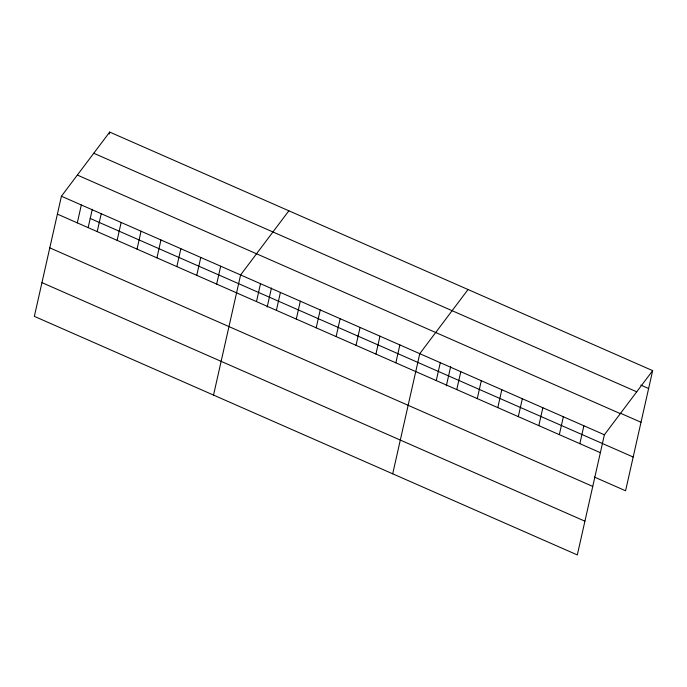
<?xml version="1.0" encoding="UTF-8"?>
<svg xmlns="http://www.w3.org/2000/svg" width="687" height="687" viewBox="0 0 687 687"><rect width="100%" height="100%" fill="white"/><g stroke="black" fill="none" stroke-linecap="round" stroke-linejoin="round"><path stroke-width="1.03" d="M61.426 196.224L34.35 316.363L577.312 554.924L604.388 434.785L652.65 370.637L109.688 132.076L61.426 196.224L604.388 434.785M77.305 222.863L81.332 204.975M88.202 227.406L92.29 209.269M109.242 134.068L109.688 132.076M97.211 231.613L101.238 213.726M117.116 240.364L121.152 222.468M137.031 249.106L141.058 231.218M156.937 257.857L160.964 239.961M176.842 266.599L180.879 248.711M196.748 275.35L200.784 257.462M216.663 284.092L220.69 266.204M213.528 395.094L240.605 274.955L288.866 210.797M256.474 301.593L260.51 283.697M267.157 307.123L271.468 287.99M276.389 310.335L280.416 292.447M296.295 319.086L300.331 301.198M316.2 327.828L320.236 309.94M336.115 336.578L340.142 318.691M356.021 345.329L360.057 327.433M375.926 354.071L379.963 336.183M395.841 362.822L399.868 344.926M392.706 473.815L419.774 353.676L468.045 289.528M436.262 380.581L440.29 362.684M446.335 385.845L450.646 366.721M456.769 389.589L460.805 371.701M477.285 398.606L481.312 380.71M497.792 407.614L501.828 389.727M518.307 416.631L522.335 398.735M538.814 425.639L542.85 407.752M559.33 434.648L563.357 416.76M579.845 443.665L583.873 425.777M652.65 370.637L625.574 490.776L594.324 477.036M640.808 385.089L648.622 388.524M93.758 153.244L636.72 391.805M620.498 413.256L641.014 422.265M77.348 175.056L620.309 413.617M90.22 218.475L633.182 457.027M57.39 214.121L600.352 452.673M49.79 247.861L592.752 486.422M41.95 282.623L584.912 521.184"/></g></svg>
